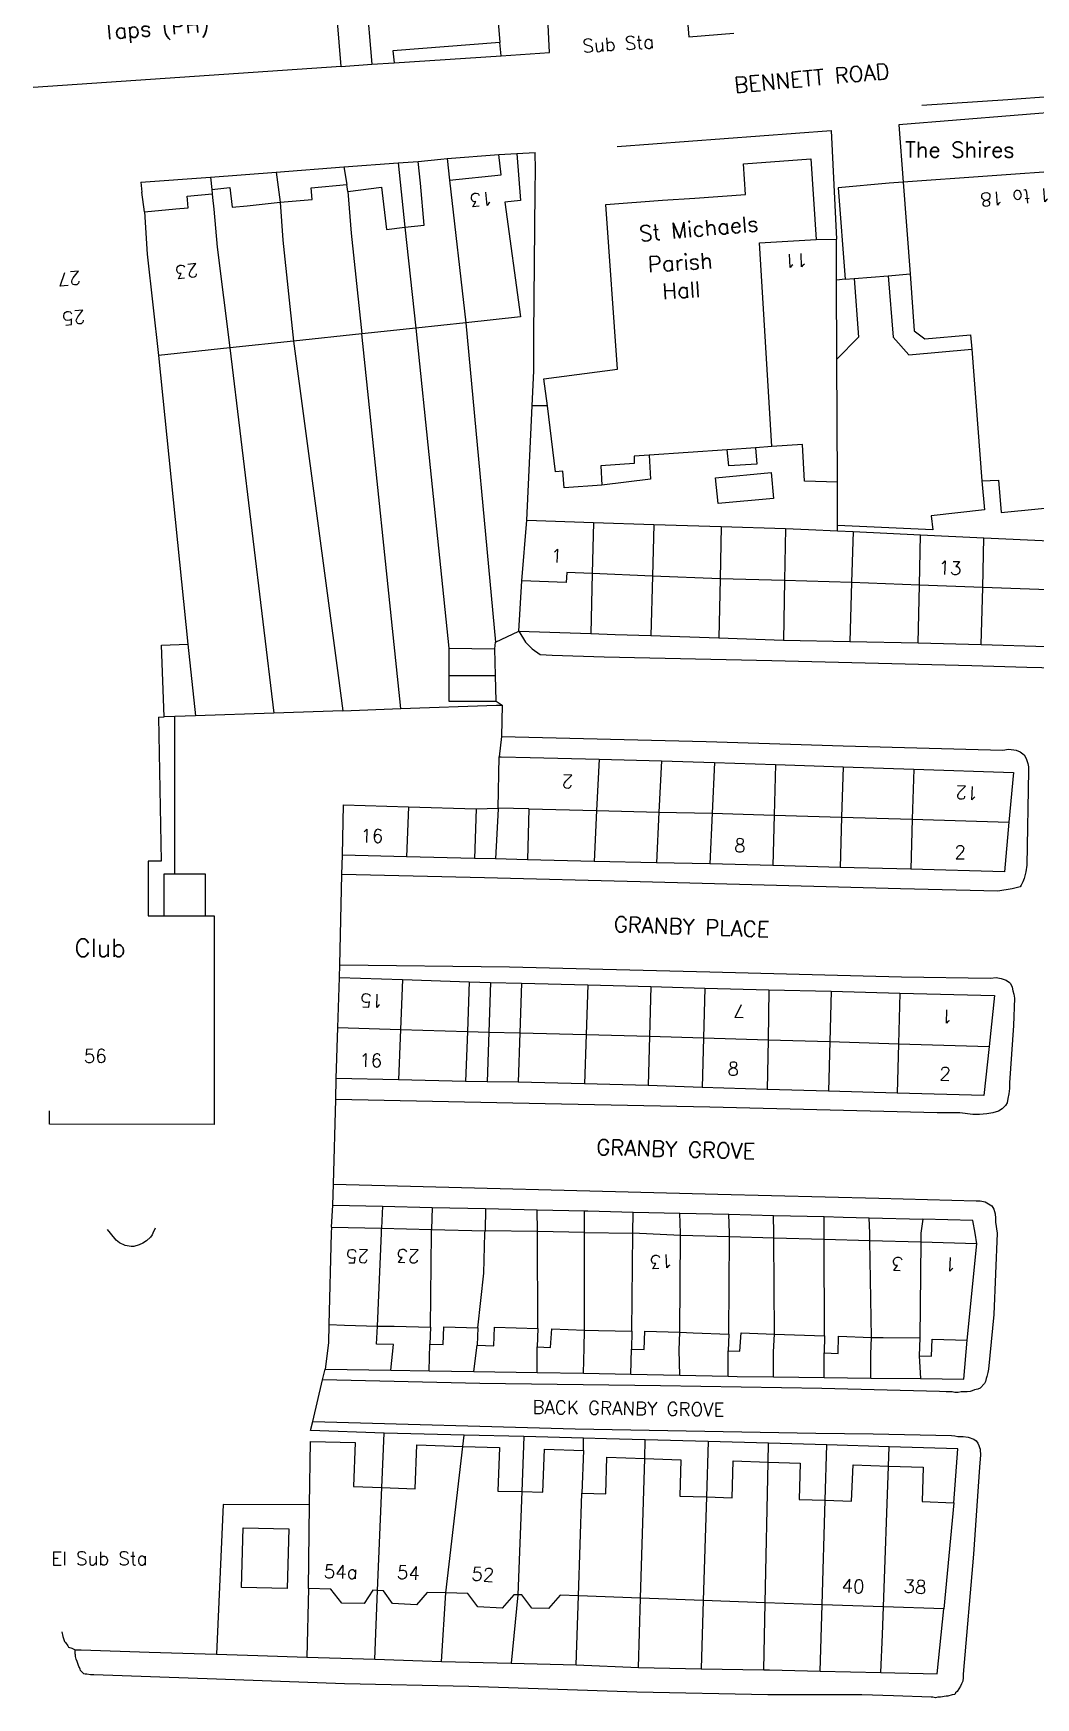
# Model space of a CAD drawing. Extents: x 427500 to 429848, y 434500 to 436505.
# Drawn here: x 427757.9 to 427847.9, y 435958.3 to 436107.7 of the extents above; entities that cross this region are included whole.
import ezdxf

# ---------------------------------------------------------------- set-up
doc = ezdxf.new("R2010")
doc.units = 0
doc.layers.add('LPTIP_Ex_Base', color=8, linetype='Continuous')
doc.styles.add('MtXpl_Romans', font='romans__.ttf')

msp = doc.modelspace()

# ---------------------------------------------------------------- linework, layer by layer
at = {"layer": 'LPTIP_Ex_Base', "color": 251, "true_color": 0x636466}
for p, q in [((427787, 436119.81), (427788.3, 436104.93)), ((427785.55, 436104.73), (427784.85, 436113.15)), ((427799.25, 436113.45), (427799.8, 436106.89)), ((427816.26, 436113.29), (427816.75, 436107.4)), ((427804.25, 436106), (427803.95, 436112.35)), ((427799.8, 436106.89), (427790.19, 436106.15)), ((427799.9, 436105.7), (427799.8, 436106.89)), ((427816.75, 436107.4), (427820.81, 436107.73)), ((427788.3, 436104.93), (427790.3, 436105.06)), ((427790.19, 436106.15), (427790.3, 436105.06)), ((427790.3, 436105.06), (427799.9, 436105.7)), ((427799.9, 436105.7), (427804.25, 436106)), ((427785.55, 436104.73), (427757.9, 436102.86)), ((427785.55, 436104.73), (427788.3, 436104.93)), ((427856.25, 436102.55), (427846.16, 436101.81)), ((427854.35, 436101), (427835.6, 436099.5)), ((427845.4, 436101.75), (427837.68, 436101.22)), ((427846.16, 436101.81), (427845.4, 436101.75)), ((427835.6, 436099.5), (427836, 436094.35)), ((427810.33, 436097.55), (427829.55, 436099)), ((427829.55, 436099), (427830, 436089.22)), ((427785.79, 436095.72), (427790.65, 436096.1)), ((427790.65, 436096.1), (427792.45, 436096.2)), ((427790.65, 436096.1), (427791.27, 436090.3)), ((427792.45, 436096.2), (427794.48, 436096.41)), ((427792.65, 436094.25), (427792.45, 436096.2)), ((427794.48, 436096.41), (427795.05, 436096.46)), ((427795.05, 436096.46), (427799.7, 436096.83)), ((427795.05, 436096.46), (427795.27, 436094.52)), ((427799.7, 436096.83), (427801.32, 436096.93)), ((427799.9, 436095), (427799.7, 436096.83)), ((427801.32, 436096.93), (427802.95, 436097)), ((427801.32, 436096.93), (427801.65, 436092.7)), ((427803, 436095.45), (427802.95, 436097)), ((427821.65, 436096), (427827.7, 436096.45)), ((427827.7, 436096.45), (427828.2, 436089.2)), ((427767.55, 436094.35), (427773.8, 436094.81)), ((427773.8, 436094.81), (427779.7, 436095.25)), ((427773.8, 436094.81), (427773.92, 436093.7)), ((427779.7, 436095.25), (427785.79, 436095.72)), ((427779.7, 436095.25), (427780.07, 436092.55)), ((427785.79, 436095.72), (427786.04, 436094.13)), ((427795.27, 436094.52), (427799.9, 436095)), ((427802.95, 436093.55), (427803, 436095.45)), ((427821.85, 436093.25), (427821.65, 436096)), ((427851.6, 436095.45), (427836, 436094.35)), ((427767.55, 436094.35), (427767.66, 436093.46)), ((427767.88, 436091.68), (427767.66, 436093.46)), ((427771.71, 436093.1), (427773.96, 436093.31)), ((427771.74, 436092.76), (427771.71, 436093.1)), ((427773.92, 436093.7), (427775.55, 436093.88)), ((427773.92, 436093.7), (427773.96, 436093.31)), ((427773.96, 436093.31), (427773.99, 436092.97)), ((427775.55, 436093.88), (427775.75, 436092.1)), ((427782.86, 436093.85), (427786.04, 436094.13)), ((427782.95, 436092.8), (427782.86, 436093.85)), ((427786.13, 436093.52), (427786.04, 436094.13)), ((427786.13, 436093.52), (427789.15, 436093.9)), ((427786.13, 436093.52), (427786.45, 436089.77)), ((427789.15, 436093.9), (427789.6, 436090.1)), ((427793, 436090.5), (427792.65, 436094.25)), ((427795.27, 436094.52), (427796.74, 436081.73)), ((427802.85, 436080.6), (427802.95, 436093.55)), ((427817.3, 436092.92), (427821.85, 436093.25)), ((427834.75, 436094.25), (427830.15, 436093.85)), ((427830.15, 436093.85), (427830.8, 436085.65)), ((427836, 436094.35), (427834.75, 436094.25)), ((427836, 436094.35), (427836.62, 436086.11)), ((427767.88, 436091.68), (427770.7, 436091.95)), ((427767.88, 436091.68), (427768.12, 436087.88)), ((427770.7, 436091.95), (427771.81, 436092.06)), ((427771.81, 436092.06), (427771.74, 436092.76)), ((427773.99, 436092.97), (427774.1, 436091.92)), ((427774.1, 436091.92), (427774.4, 436088.53)), ((427775.75, 436092.1), (427777.1, 436092.24)), ((427777.1, 436092.24), (427780.07, 436092.55)), ((427780.07, 436092.55), (427782.95, 436092.8)), ((427780.07, 436092.55), (427780.3, 436089.13)), ((427801.65, 436092.7), (427800.25, 436092.55)), ((427800.25, 436092.55), (427801.65, 436082.25)), ((427809.3, 436092.35), (427814.4, 436092.72)), ((427810.35, 436077.55), (427809.3, 436092.35)), ((427814.4, 436092.72), (427817.3, 436092.92)), ((427789.6, 436090.1), (427791.27, 436090.3)), ((427791.27, 436090.3), (427793, 436090.5)), ((427791.27, 436090.3), (427792.24, 436081.25)), ((427780.3, 436089.13), (427781.25, 436080.08)), ((427786.45, 436089.77), (427787.39, 436080.74)), ((427823.1, 436088.9), (427828.2, 436089.2)), ((427824.2, 436070.61), (427823.1, 436088.9)), ((427828.2, 436089.2), (427830, 436089.22)), ((427830.02, 436085.54), (427830, 436089.22)), ((427768.12, 436087.88), (427769.14, 436078.8)), ((427774.4, 436088.53), (427775.55, 436079.48)), ((427830.8, 436085.65), (427830.02, 436085.54)), ((427830.8, 436085.65), (427831.6, 436085.7)), ((427831.6, 436085.7), (427834.65, 436085.95)), ((427831.6, 436085.7), (427832, 436080.45)), ((427834.65, 436085.95), (427836.62, 436086.11)), ((427834.65, 436085.95), (427835.1, 436080.45)), ((427836.62, 436086.11), (427837, 436081)), ((427830.05, 436078.45), (427830.02, 436085.54)), ((427792.24, 436081.25), (427787.39, 436080.74)), ((427796.74, 436081.73), (427792.24, 436081.25)), ((427792.24, 436081.25), (427793.53, 436068.75)), ((427801.65, 436082.25), (427796.74, 436081.73)), ((427796.74, 436081.73), (427799.4, 436053.05)), ((427781.25, 436080.08), (427775.55, 436079.48)), ((427787.39, 436080.74), (427781.25, 436080.08)), ((427781.25, 436080.08), (427785.28, 436050.05)), ((427790.89, 436047.09), (427787.39, 436080.74)), ((427802.85, 436077.4), (427802.85, 436080.6)), ((427832, 436080.45), (427830.05, 436078.45)), ((427835.1, 436080.45), (427836.5, 436078.85)), ((427837, 436081), (427837.95, 436080.3)), ((427837.95, 436080.3), (427842.05, 436080.65)), ((427842.05, 436080.65), (427842.15, 436079.35)), ((427775.55, 436079.48), (427769.14, 436078.8)), ((427769.14, 436078.8), (427771.79, 436052.89)), ((427775.55, 436079.48), (427779.5, 436046.69)), ((427830.1, 436067.43), (427830.05, 436078.45)), ((427836.5, 436078.85), (427842.15, 436079.35)), ((427842.15, 436079.35), (427843.05, 436067.55)), ((427802.7, 436074.27), (427802.85, 436077.4)), ((427803.75, 436076.7), (427810.35, 436077.55)), ((427804.06, 436074.27), (427803.75, 436076.7)), ((427802.2, 436064), (427802.7, 436074.27)), ((427804.06, 436074.27), (427802.7, 436074.27)), ((427804.8, 436068.35), (427804.06, 436074.27)), ((427826.95, 436070.8), (427824.2, 436070.61)), ((427827.15, 436067.5), (427826.95, 436070.8)), ((427813.2, 436069.84), (427811.85, 436069.75)), ((427811.85, 436069.75), (427811.85, 436069.1)), ((427820.19, 436070.33), (427813.2, 436069.84)), ((427813.2, 436069.84), (427813.3, 436067.7)), ((427822.75, 436070.51), (427820.19, 436070.33)), ((427820.35, 436068.9), (427820.19, 436070.33)), ((427824.2, 436070.61), (427822.75, 436070.51)), ((427822.75, 436070.51), (427822.85, 436069.05)), ((427793.53, 436068.75), (427795.2, 436052.53)), ((427805.45, 436068.4), (427804.8, 436068.35)), ((427805.55, 436066.9), (427805.45, 436068.4)), ((427811.85, 436069.1), (427808.85, 436068.9)), ((427808.85, 436068.9), (427808.95, 436067.15)), ((427813.3, 436067.7), (427808.95, 436067.15)), ((427819.15, 436067.8), (427824.15, 436068.3)), ((427819.4, 436065.5), (427819.15, 436067.8)), ((427822.85, 436069.05), (427820.35, 436068.9)), ((427824.15, 436068.3), (427824.35, 436065.95)), ((427808.95, 436067.15), (427805.55, 436066.9)), ((427830.1, 436067.43), (427827.15, 436067.5)), ((427830.1, 436063.54), (427830.1, 436067.43)), ((427843.05, 436067.55), (427844.55, 436067.6)), ((427843.05, 436067.55), (427843.3, 436064.95)), ((427844.55, 436067.6), (427844.8, 436064.7)), ((427824.35, 436065.95), (427819.4, 436065.5)), ((427843.3, 436064.95), (427838.5, 436064.4)), ((427844.8, 436064.7), (427851.9, 436065.4)), ((427801.77, 436058.55), (427802.2, 436064)), ((427802.2, 436064), (427808.2, 436063.81)), ((427808.2, 436063.81), (427808.09, 436059.21)), ((427808.2, 436063.81), (427813.6, 436063.63)), ((427813.6, 436063.63), (427813.48, 436058.99)), ((427813.6, 436063.63), (427819.65, 436063.44)), ((427819.65, 436063.44), (427819.56, 436058.75)), ((427819.65, 436063.44), (427825.45, 436063.25)), ((427825.45, 436063.25), (427825.36, 436058.58)), ((427825.45, 436063.25), (427827.5, 436063.16)), ((427830.1, 436063.05), (427830.1, 436063.54)), ((427838.65, 436063.15), (427830.1, 436063.54)), ((427838.5, 436064.4), (427838.65, 436063.15)), ((427827.5, 436063.16), (427830.1, 436063.05)), ((427830.1, 436063.05), (427831.5, 436062.98)), ((427831.5, 436062.98), (427831.36, 436058.4)), ((427831.5, 436062.98), (427837.55, 436062.7)), ((427837.46, 436058.18), (427837.55, 436062.7)), ((427837.55, 436062.7), (427843.25, 436062.43)), ((427843.14, 436057.97), (427843.25, 436062.43)), ((427843.25, 436062.43), (427849.15, 436062.15)), ((427805.8, 436059.3), (427805.75, 436058.4)), ((427808.09, 436059.21), (427805.8, 436059.3)), ((427808.09, 436059.21), (427807.95, 436053.83)), ((427813.48, 436058.99), (427808.09, 436059.21)), ((427813.48, 436058.99), (427813.35, 436053.64)), ((427819.56, 436058.75), (427813.48, 436058.99)), ((427819.56, 436058.75), (427819.45, 436053.44)), ((427825.36, 436058.58), (427819.56, 436058.75)), ((427801.48, 436054.05), (427801.77, 436058.55)), ((427805.75, 436058.4), (427801.77, 436058.55)), ((427825.36, 436058.58), (427825.25, 436053.25)), ((427831.36, 436058.4), (427825.36, 436058.58)), ((427831.36, 436058.4), (427831.2, 436053.13)), ((427837.46, 436058.18), (427831.36, 436058.4)), ((427837.35, 436053), (427837.46, 436058.18)), ((427843.14, 436057.97), (427837.46, 436058.18)), ((427843, 436052.84), (427843.14, 436057.97)), ((427849.03, 436057.75), (427843.14, 436057.97)), ((427769.41, 436052.8), (427771.79, 436052.89)), ((427769.66, 436046.34), (427769.41, 436052.8)), ((427771.79, 436052.89), (427772.45, 436046.45)), ((427799.33, 436052.45), (427799.4, 436053.05)), ((427799.4, 436053.05), (427801.48, 436054.05)), ((427801.48, 436054.05), (427802.1, 436053.05)), ((427801.48, 436054.05), (427807.95, 436053.83)), ((427802.1, 436053.05), (427802.7, 436052.45)), ((427807.95, 436053.83), (427810.15, 436053.75)), ((427810.15, 436053.75), (427813.35, 436053.64)), ((427813.35, 436053.64), (427819.45, 436053.44)), ((427819.45, 436053.44), (427825.25, 436053.25)), ((427825.25, 436053.25), (427831.2, 436053.13)), ((427831.2, 436053.13), (427837.35, 436053)), ((427837.35, 436053), (427843, 436052.84)), ((427843, 436052.84), (427848.9, 436052.67)), ((427795.2, 436052.53), (427799.33, 436052.45)), ((427795.2, 436052.53), (427795.2, 436050.05)), ((427799.39, 436050.05), (427799.33, 436052.45)), ((427802.7, 436052.45), (427803.4, 436051.95)), ((427803.4, 436051.95), (427804.5, 436051.9)), ((427804.5, 436051.9), (427809.15, 436051.75)), ((427809.15, 436051.75), (427824.2, 436051.4)), ((427824.2, 436051.4), (427842.15, 436050.95)), ((427785.28, 436050.05), (427785.7, 436046.9)), ((427795.2, 436050.05), (427795.2, 436047.75)), ((427795.2, 436050.05), (427799.39, 436050.05)), ((427799.45, 436047.75), (427799.39, 436050.05)), ((427842.15, 436050.95), (427847.09, 436050.82)), ((427847.09, 436050.82), (427853.65, 436050.65)), ((427785.7, 436046.9), (427779.5, 436046.69)), ((427785.7, 436046.9), (427790.89, 436047.09)), ((427790.89, 436047.09), (427799.5, 436047.4)), ((427795.2, 436047.75), (427799.45, 436047.75)), ((427799.45, 436047.75), (427800, 436047.4)), ((427799.5, 436047.4), (427800, 436047.4)), ((427800, 436047.4), (427799.94, 436044.6)), ((427769.13, 436046.32), (427769.66, 436046.34)), ((427769.13, 436046.32), (427769.37, 436033.4)), ((427770.61, 436046.38), (427769.66, 436046.34)), ((427772.45, 436046.45), (427770.61, 436046.38)), ((427770.61, 436032.27), (427770.61, 436046.38)), ((427779.5, 436046.69), (427772.45, 436046.45)), ((427799.94, 436044.6), (427799.74, 436042.76)), ((427799.94, 436044.6), (427818.3, 436044.15)), ((427818.3, 436044.15), (427830.6, 436043.75)), ((427799.64, 436038.16), (427799.74, 436042.76)), ((427799.74, 436042.76), (427799.9, 436042.76)), ((427799.9, 436042.76), (427802.5, 436042.7)), ((427802.5, 436042.7), (427808.7, 436042.54)), ((427808.7, 436042.54), (427808.47, 436037.94)), ((427808.7, 436042.54), (427814.3, 436042.4)), ((427814.3, 436042.4), (427814.05, 436037.8)), ((427814.3, 436042.4), (427819.05, 436042.25)), ((427830.6, 436043.75), (427844.95, 436043.35)), ((427844.95, 436043.35), (427845.45, 436043.45)), ((427845.45, 436043.45), (427845.95, 436043.4)), ((427845.95, 436043.4), (427846.15, 436043.35)), ((427846.15, 436043.35), (427846.5, 436043.2)), ((427846.5, 436043.2), (427846.85, 436042.95)), ((427846.85, 436042.95), (427847.05, 436042.6)), ((427847.05, 436042.6), (427847.2, 436042.15)), ((427819.05, 436042.25), (427818.85, 436037.7)), ((427819.05, 436042.25), (427824.55, 436042.07)), ((427824.55, 436042.07), (427824.42, 436037.53)), ((427824.55, 436042.07), (427830.6, 436041.86)), ((427830.6, 436041.86), (427830.47, 436037.35)), ((427830.6, 436041.86), (427836.95, 436041.65)), ((427836.95, 436041.65), (427836.82, 436037.16)), ((427836.95, 436041.65), (427845.9, 436041.35)), ((427845.9, 436041.35), (427845.5, 436036.9)), ((427847.25, 436041.55), (427847.1, 436033.05)), ((427847.2, 436042.15), (427847.25, 436041.85)), ((427847.25, 436041.85), (427847.25, 436041.55)), ((427785.65, 436033.93), (427785.75, 436038.45)), ((427785.75, 436038.45), (427791.6, 436038.28)), ((427791.6, 436038.28), (427791.4, 436033.8)), ((427791.6, 436038.28), (427797.65, 436038.1)), ((427797.65, 436038.1), (427797.5, 436033.65)), ((427797.65, 436038.1), (427799.64, 436038.16)), ((427799.64, 436038.1), (427799.4, 436033.6)), ((427799.64, 436038.16), (427799.64, 436038.1)), ((427802.4, 436038.1), (427799.64, 436038.16)), ((427802.4, 436038.1), (427802.27, 436033.52)), ((427802.4, 436038.1), (427808.47, 436037.94)), ((427808.47, 436037.94), (427808.25, 436033.38)), ((427808.47, 436037.94), (427814.05, 436037.8)), ((427814.05, 436037.8), (427813.85, 436033.25)), ((427814.05, 436037.8), (427818.85, 436037.7)), ((427818.85, 436037.7), (427818.65, 436033.15)), ((427818.85, 436037.7), (427824.42, 436037.53)), ((427824.42, 436037.53), (427824.3, 436033)), ((427824.42, 436037.53), (427830.47, 436037.35)), ((427830.47, 436037.35), (427830.35, 436032.84)), ((427830.47, 436037.35), (427836.82, 436037.16)), ((427836.82, 436037.16), (427836.7, 436032.67)), ((427836.82, 436037.16), (427845.5, 436036.9)), ((427845.5, 436036.9), (427845.1, 436032.45)), ((427769.37, 436033.4), (427768.2, 436033.4)), ((427768.2, 436033.4), (427768.2, 436028.5)), ((427785.61, 436032.2), (427785.65, 436033.93)), ((427791.4, 436033.8), (427785.65, 436033.93)), ((427797.5, 436033.65), (427791.4, 436033.8)), ((427799.4, 436033.6), (427797.5, 436033.65)), ((427802.27, 436033.52), (427799.4, 436033.6)), ((427808.25, 436033.38), (427802.27, 436033.52)), ((427813.85, 436033.25), (427808.25, 436033.38)), ((427769.65, 436028.5), (427769.65, 436032.27)), ((427769.65, 436032.27), (427770.61, 436032.27)), ((427770.61, 436032.27), (427773.32, 436032.27)), ((427773.32, 436032.27), (427773.32, 436028.5)), ((427785.41, 436024.1), (427785.61, 436032.2)), ((427798.4, 436031.9), (427785.61, 436032.2)), ((427812.4, 436031.55), (427798.4, 436031.9)), ((427818.65, 436033.15), (427813.85, 436033.25)), ((427824.3, 436033), (427818.65, 436033.15)), ((427830.35, 436032.84), (427824.3, 436033)), ((427836.7, 436032.67), (427830.35, 436032.84)), ((427845.1, 436032.45), (427836.7, 436032.67)), ((427846.85, 436031.85), (427846.75, 436031.55)), ((427847, 436032.45), (427846.85, 436031.85)), ((427847.1, 436033.05), (427847, 436032.45)), ((427835.75, 436030.9), (427812.4, 436031.55)), ((427844.5, 436030.7), (427835.75, 436030.9)), ((427845.8, 436030.9), (427844.5, 436030.7)), ((427846.5, 436031.1), (427845.8, 436030.9)), ((427846.6, 436031.25), (427846.5, 436031.1)), ((427846.75, 436031.55), (427846.6, 436031.25)), ((427768.2, 436028.5), (427769.65, 436028.5)), ((427769.65, 436028.5), (427773.32, 436028.5)), ((427773.32, 436028.5), (427774.15, 436028.5)), ((427774.15, 436028.5), (427774.15, 436013.85)), ((427785.24, 436018.45), (427785.38, 436022.95)), ((427785.38, 436022.95), (427785.41, 436024.1)), ((427785.38, 436022.95), (427791.05, 436022.76)), ((427785.41, 436024.1), (427800.65, 436023.9)), ((427800.65, 436023.9), (427818.65, 436023.45)), ((427818.65, 436023.45), (427835.85, 436023)), ((427835.85, 436023), (427843.85, 436022.9)), ((427843.85, 436022.9), (427844.35, 436022.95)), ((427844.35, 436022.95), (427844.8, 436022.85)), ((427791.05, 436022.76), (427790.87, 436018.28)), ((427791.05, 436022.76), (427797.02, 436022.55)), ((427797.02, 436022.55), (427796.88, 436018.1)), ((427797.02, 436022.55), (427798.95, 436022.51)), ((427798.95, 436022.51), (427798.8, 436018.06)), ((427798.95, 436022.51), (427801.72, 436022.45)), ((427801.72, 436022.45), (427801.57, 436018)), ((427801.72, 436022.45), (427807.7, 436022.3)), ((427807.7, 436022.3), (427807.55, 436017.85)), ((427807.7, 436022.3), (427813.35, 436022.15)), ((427813.35, 436022.15), (427813.22, 436017.7)), ((427813.35, 436022.15), (427818.2, 436022)), ((427818.2, 436022), (427818.08, 436017.55)), ((427818.2, 436022), (427823.95, 436021.86)), ((427823.95, 436021.86), (427823.87, 436017.37)), ((427823.95, 436021.86), (427829.55, 436021.72)), ((427829.55, 436021.72), (427829.42, 436017.2)), ((427829.55, 436021.72), (427835.7, 436021.56)), ((427835.7, 436021.56), (427835.57, 436017.01)), ((427835.7, 436021.56), (427844.2, 436021.35)), ((427844.8, 436022.85), (427845.25, 436022.7)), ((427845.25, 436022.7), (427845.55, 436022.5)), ((427845.55, 436022.5), (427845.65, 436022.4)), ((427845.65, 436022.4), (427845.8, 436022.1)), ((427845.8, 436022.1), (427845.85, 436021.75)), ((427845.85, 436021.75), (427845.95, 436021.45)), ((427845.95, 436021.45), (427846, 436021.1)), ((427844.2, 436021.35), (427843.71, 436016.75)), ((427846, 436021.1), (427845.9, 436018.65)), ((427785.1, 436013.9), (427785.24, 436018.45)), ((427785.24, 436018.45), (427790.87, 436018.28)), ((427845.9, 436018.65), (427845.55, 436013.5)), ((427790.87, 436018.28), (427790.7, 436013.76)), ((427790.87, 436018.28), (427796.88, 436018.1)), ((427796.88, 436018.1), (427796.72, 436013.62)), ((427796.88, 436018.1), (427798.8, 436018.06)), ((427798.8, 436018.06), (427798.65, 436013.59)), ((427798.8, 436018.06), (427801.57, 436018)), ((427801.57, 436018), (427801.43, 436013.55)), ((427801.57, 436018), (427807.55, 436017.85)), ((427807.55, 436017.85), (427807.4, 436013.4)), ((427807.55, 436017.85), (427813.22, 436017.7)), ((427813.22, 436017.7), (427813.1, 436013.25)), ((427813.22, 436017.7), (427818.08, 436017.55)), ((427818.08, 436017.55), (427817.95, 436013.07)), ((427818.08, 436017.55), (427823.87, 436017.37)), ((427823.87, 436017.37), (427823.8, 436012.9)), ((427823.87, 436017.37), (427829.42, 436017.2)), ((427829.42, 436017.2), (427829.3, 436012.75)), ((427829.42, 436017.2), (427835.57, 436017.01)), ((427835.57, 436017.01), (427835.45, 436012.57)), ((427835.57, 436017.01), (427843.71, 436016.75)), ((427843.71, 436016.75), (427843.25, 436012.35)), ((427785.05, 436012), (427785.1, 436013.9)), ((427790.7, 436013.76), (427785.1, 436013.9)), ((427774.15, 436013.85), (427774.14, 436009.76)), ((427796.72, 436013.62), (427790.7, 436013.76)), ((427798.65, 436013.59), (427796.72, 436013.62)), ((427801.43, 436013.55), (427798.65, 436013.59)), ((427807.4, 436013.4), (427801.43, 436013.55)), ((427813.1, 436013.25), (427807.4, 436013.4)), ((427817.95, 436013.07), (427813.1, 436013.25)), ((427823.8, 436012.9), (427817.95, 436013.07)), ((427829.3, 436012.75), (427823.8, 436012.9)), ((427835.45, 436012.57), (427829.3, 436012.75)), ((427843.25, 436012.35), (427835.45, 436012.57)), ((427845.5, 436012.5), (427845.4, 436012.1)), ((427845.55, 436013), (427845.5, 436012.5)), ((427845.55, 436013.5), (427845.55, 436013)), ((427759.36, 436009.8), (427759.36, 436010.98)), ((427784.85, 436004.4), (427785.05, 436012)), ((427803.85, 436011.6), (427785.05, 436012)), ((427818.65, 436011.3), (427803.85, 436011.6)), ((427839.05, 436010.8), (427818.65, 436011.3)), ((427844.55, 436010.95), (427844.05, 436010.8)), ((427844.9, 436011.15), (427844.55, 436010.95)), ((427845.2, 436011.45), (427844.9, 436011.15)), ((427845.35, 436011.7), (427845.2, 436011.45)), ((427845.4, 436012.1), (427845.35, 436011.7)), ((427774.14, 436009.76), (427759.36, 436009.8)), ((427841.1, 436010.8), (427839.05, 436010.8)), ((427842.25, 436010.65), (427841.1, 436010.8)), ((427842.85, 436010.65), (427842.25, 436010.65)), ((427843.5, 436010.7), (427842.85, 436010.65)), ((427844.05, 436010.8), (427843.5, 436010.7)), ((427784.8, 436002.52), (427784.85, 436004.4)), ((427784.85, 436004.4), (427819.35, 436003.5)), ((427819.35, 436003.5), (427833.8, 436003.15)), ((427784.67, 436000.55), (427784.8, 436002.52)), ((427784.8, 436002.52), (427789.25, 436002.42)), ((427789.25, 436002.42), (427789.17, 436000.44)), ((427789.25, 436002.42), (427793.7, 436002.32)), ((427793.7, 436002.32), (427793.66, 436000.34)), ((427793.7, 436002.32), (427798.5, 436002.21)), ((427798.5, 436002.21), (427798.46, 436000.22)), ((427798.5, 436002.21), (427803.15, 436002.1)), ((427803.15, 436002.1), (427807.4, 436002.01)), ((427803.16, 436000.15), (427803.15, 436002.1)), ((427807.4, 436000.07), (427807.4, 436002.01)), ((427807.4, 436002.01), (427807.7, 436002)), ((427807.7, 436002), (427811.75, 436001.9)), ((427833.8, 436003.15), (427842.55, 436002.9)), ((427842.55, 436002.9), (427842.9, 436002.9)), ((427842.9, 436002.9), (427843.35, 436002.8)), ((427843.35, 436002.8), (427843.65, 436002.65)), ((427843.65, 436002.65), (427843.95, 436002.45)), ((427843.95, 436002.45), (427844.15, 436002.15)), ((427844.15, 436002.15), (427844.25, 436001.75)), ((427768.85, 436000.45), (427768.63, 436000)), ((427784.67, 436000.55), (427784.65, 436000)), ((427784.67, 436000.55), (427789.17, 436000.44)), ((427811.73, 436000), (427811.75, 436001.9)), ((427811.75, 436001.9), (427815.95, 436001.8)), ((427816, 436000), (427815.95, 436001.8)), ((427815.95, 436001.8), (427820.35, 436001.7)), ((427820.4, 436000), (427820.35, 436001.7)), ((427820.35, 436001.7), (427824.35, 436001.6)), ((427824.4, 436000), (427824.35, 436001.6)), ((427824.35, 436001.6), (427828.9, 436001.49)), ((427828.9, 436001.49), (427830.6, 436001.45)), ((427828.9, 436000), (427828.9, 436001.49)), ((427830.6, 436001.45), (427832.94, 436001.39)), ((427832.94, 436001.39), (427837.77, 436001.27)), ((427833, 436000), (427832.94, 436001.39)), ((427837.77, 436001.27), (427837.6, 436000)), ((427842.25, 436001.15), (427837.77, 436001.27)), ((427842.45, 436000), (427842.25, 436001.15)), ((427844.25, 436001.75), (427844.3, 436001.35)), ((427844.3, 436001.35), (427844.3, 436001)), ((427844.3, 436001), (427844.45, 436000)), ((427764.82, 436000), (427764.55, 436000.33)), ((427765.34, 435999.37), (427764.82, 436000)), ((427765.64, 435999.14), (427765.34, 435999.37)), ((427766.14, 435998.88), (427765.64, 435999.14)), ((427767.73, 435999.09), (427767.42, 435998.94)), ((427768.05, 435999.3), (427767.73, 435999.09)), ((427768.42, 435999.65), (427768.05, 435999.3)), ((427768.56, 435999.84), (427768.42, 435999.65)), ((427768.63, 436000), (427768.56, 435999.84)), ((427784.65, 436000), (427784.44, 435991.8)), ((427788.8, 435991.65), (427789.15, 436000)), ((427789.15, 436000), (427789.17, 436000.44)), ((427789.17, 436000.44), (427793.66, 436000.34)), ((427793.55, 435991.55), (427793.65, 436000)), ((427793.65, 436000), (427793.66, 436000.34)), ((427793.66, 436000.34), (427798.46, 436000.22)), ((427798.35, 435996.4), (427798.45, 436000)), ((427798.45, 436000), (427798.46, 436000.22)), ((427803.16, 436000.15), (427798.46, 436000.22)), ((427803.16, 436000), (427803.16, 436000.15)), ((427807.4, 436000.07), (427803.16, 436000.15)), ((427803.2, 435991.45), (427803.16, 436000)), ((427807.4, 436000.07), (427811.73, 436000)), ((427807.4, 436000), (427807.4, 436000.07)), ((427807.4, 435991.3), (427807.4, 436000)), ((427811.65, 435991.2), (427811.73, 436000)), ((427816, 435999.78), (427811.73, 436000)), ((427815.95, 435991.1), (427816, 435999.78)), ((427816, 435999.78), (427816, 436000)), ((427820.4, 435999.66), (427816, 435999.78)), ((427820.35, 435990.95), (427820.4, 435999.66)), ((427820.4, 435999.66), (427820.4, 436000)), ((427824.4, 435999.55), (427820.4, 435999.66)), ((427824.4, 435999.55), (427824.4, 436000)), ((427824.45, 435990.95), (427824.4, 435999.55)), ((427828.9, 435999.43), (427824.4, 435999.55)), ((427828.9, 435999.43), (427828.9, 436000)), ((427828.95, 435990.8), (427828.9, 435999.43)), ((427833.01, 435999.31), (427828.9, 435999.43)), ((427833.01, 435999.31), (427833, 436000)), ((427837.59, 435999.19), (427833.01, 435999.31)), ((427833.15, 435990.65), (427833.01, 435999.31)), ((427837.59, 435999.19), (427837.5, 435990.6)), ((427837.6, 436000), (427837.59, 435999.19)), ((427842.6, 435999.05), (427837.59, 435999.19)), ((427841.75, 435990.4), (427842.6, 435999.05)), ((427842.6, 435999.05), (427842.45, 436000)), ((427844.45, 436000), (427844.15, 435992.7)), ((427766.7, 435998.8), (427766.14, 435998.88)), ((427766.93, 435998.82), (427766.7, 435998.8)), ((427767.42, 435998.94), (427766.93, 435998.82)), ((427797.8, 435991.5), (427798.35, 435996.4)), ((427784.44, 435991.8), (427784.4, 435990.15)), ((427784.44, 435991.8), (427785.85, 435991.75)), ((427785.85, 435991.75), (427788.8, 435991.65)), ((427788.7, 435990.05), (427788.8, 435991.65)), ((427788.8, 435991.65), (427790.3, 435991.65)), ((427790.3, 435991.65), (427793.55, 435991.55)), ((427793.55, 435991.55), (427793.5, 435990.05)), ((427794.7, 435990), (427794.75, 435991.6)), ((427794.75, 435991.6), (427797.8, 435991.5)), ((427797.8, 435991.5), (427797.75, 435989.95)), ((427799.25, 435989.9), (427799.3, 435991.55)), ((427799.3, 435991.55), (427803.2, 435991.45)), ((427844.15, 435992.7), (427843.65, 435987.8)), ((427784.4, 435990.15), (427784.1, 435987.8)), ((427790.25, 435990), (427788.7, 435990.05)), ((427790, 435987.7), (427790.25, 435990)), ((427793.45, 435987.65), (427793.5, 435990.05)), ((427793.5, 435990.05), (427794.7, 435990)), ((427803.2, 435991.45), (427803.15, 435989.8)), ((427804.35, 435989.75), (427804.45, 435991.4)), ((427804.45, 435991.4), (427807.4, 435991.3)), ((427807.35, 435989.7), (427807.4, 435991.3)), ((427807.4, 435991.3), (427808.65, 435991.27)), ((427808.65, 435991.27), (427811.65, 435991.2)), ((427811.65, 435991.2), (427811.6, 435989.6)), ((427812.75, 435989.55), (427812.8, 435991.2)), ((427812.8, 435991.2), (427815.95, 435991.1)), ((427815.9, 435989.5), (427815.95, 435991.1)), ((427815.95, 435991.1), (427817.15, 435991.06)), ((427817.15, 435991.06), (427820.35, 435990.95)), ((427820.35, 435990.95), (427820.3, 435989.45)), ((427821.35, 435989.4), (427821.45, 435991.05)), ((427821.45, 435991.05), (427824.45, 435990.95)), ((427824.35, 435989.35), (427824.45, 435990.95)), ((427824.45, 435990.95), (427828.95, 435990.8)), ((427828.95, 435990.8), (427828.9, 435989.25)), ((427830.15, 435989.2), (427830.2, 435990.75)), ((427830.2, 435990.75), (427833.15, 435990.65)), ((427833.1, 435989.15), (427833.15, 435990.65)), ((427833.15, 435990.65), (427834.2, 435990.64)), ((427834.2, 435990.64), (427837.5, 435990.6)), ((427837.5, 435990.6), (427837.45, 435989)), ((427838.55, 435988.95), (427838.6, 435990.5)), ((427838.6, 435990.5), (427841.75, 435990.4)), ((427841.45, 435986.9), (427841.75, 435990.4)), ((427797.45, 435987.59), (427797.75, 435989.95)), ((427797.75, 435989.95), (427799.25, 435989.9)), ((427803.15, 435989.8), (427804.35, 435989.75)), ((427803.15, 435987.5), (427803.15, 435989.8)), ((427807.3, 435987.42), (427807.35, 435989.7)), ((427811.55, 435987.34), (427811.6, 435989.6)), ((427811.6, 435989.6), (427812.75, 435989.55)), ((427815.95, 435987.25), (427815.9, 435989.5)), ((427820.3, 435989.45), (427821.35, 435989.4)), ((427820.3, 435987.17), (427820.3, 435989.45)), ((427824.35, 435987.11), (427824.35, 435989.35)), ((427828.9, 435987.05), (427828.9, 435989.25)), ((427828.9, 435989.25), (427830.15, 435989.2)), ((427833.1, 435987), (427833.1, 435989.15)), ((427837.45, 435989), (427838.55, 435988.95)), ((427837.45, 435989), (427837.55, 435986.95)), ((427783.88, 435986.85), (427784.1, 435987.8)), ((427784.1, 435987.8), (427790, 435987.7)), ((427790, 435987.7), (427793.45, 435987.65)), ((427793.45, 435987.65), (427797.45, 435987.59)), ((427797.45, 435987.59), (427803.15, 435987.5)), ((427803.15, 435987.5), (427807.3, 435987.42)), ((427807.3, 435987.42), (427811.55, 435987.34)), ((427811.55, 435987.34), (427815.95, 435987.25)), ((427815.95, 435987.25), (427820.3, 435987.17)), ((427820.3, 435987.17), (427821.1, 435987.15)), ((427821.1, 435987.15), (427824.35, 435987.11)), ((427824.35, 435987.11), (427828.9, 435987.05)), ((427828.9, 435987.05), (427833.1, 435987)), ((427833.1, 435987), (427837.55, 435986.95)), ((427843.5, 435987.15), (427843.45, 435986.95)), ((427843.6, 435987.5), (427843.5, 435987.15)), ((427843.65, 435987.8), (427843.6, 435987.5)), ((427782.99, 435983.11), (427783.88, 435986.85)), ((427798, 435986.5), (427783.88, 435986.85)), ((427814.2, 435986.3), (427798, 435986.5)), ((427828.7, 435986.05), (427814.2, 435986.3)), ((427839.25, 435985.8), (427828.7, 435986.05)), ((427837.55, 435986.95), (427841.45, 435986.9)), ((427839.85, 435985.75), (427839.25, 435985.8)), ((427840.4, 435985.75), (427839.85, 435985.75)), ((427840.65, 435985.7), (427840.4, 435985.75)), ((427840.95, 435985.7), (427840.65, 435985.7)), ((427841.2, 435985.75), (427840.95, 435985.7)), ((427841.75, 435985.75), (427841.2, 435985.75)), ((427842, 435985.8), (427841.75, 435985.75)), ((427842.2, 435985.85), (427842, 435985.8)), ((427842.4, 435985.95), (427842.2, 435985.85)), ((427842.7, 435986), (427842.4, 435985.95)), ((427842.9, 435986.1), (427842.7, 435986)), ((427843.3, 435986.5), (427842.9, 435986.1)), ((427843.4, 435986.7), (427843.3, 435986.5)), ((427843.45, 435986.95), (427843.4, 435986.7)), ((427782.8, 435982.3), (427782.99, 435983.11)), ((427782.99, 435983.11), (427806.55, 435982.45)), ((427782.71, 435975.6), (427782.8, 435981.3)), ((427789.4, 435982.05), (427782.8, 435982.3)), ((427782.8, 435981.3), (427786.8, 435981.2)), ((427786.8, 435981.2), (427786.65, 435977.25)), ((427789.2, 435977.16), (427789.4, 435982.05)), ((427796.6, 435981.87), (427789.4, 435982.05)), ((427796.48, 435980.86), (427796.6, 435981.87)), ((427801.95, 435981.74), (427796.6, 435981.87)), ((427801.95, 435981.74), (427801.76, 435976.8)), ((427807.3, 435981.6), (427801.95, 435981.74)), ((427806.55, 435982.45), (427828.15, 435982.05)), ((427807.3, 435980.5), (427807.3, 435981.6)), ((427809.35, 435981.55), (427807.3, 435981.6)), ((427812.85, 435981.45), (427809.35, 435981.55)), ((427812.8, 435979.77), (427812.85, 435981.45)), ((427818.5, 435981.3), (427812.85, 435981.45)), ((427818.5, 435981.3), (427818.34, 435976.32)), ((427823.9, 435981.15), (427818.5, 435981.3)), ((427823.87, 435979.45), (427823.9, 435981.15)), ((427829.15, 435981), (427823.9, 435981.15)), ((427828.15, 435982.05), (427833.3, 435982)), ((427833.3, 435982), (427840.35, 435981.85)), ((427840.35, 435981.85), (427840.65, 435981.8)), ((427840.65, 435981.8), (427840.9, 435981.75)), ((427840.9, 435981.75), (427841.4, 435981.75)), ((427841.4, 435981.75), (427841.85, 435981.7)), ((427841.85, 435981.7), (427842.35, 435981.5)), ((427842.35, 435981.5), (427842.55, 435981.35)), ((427842.55, 435981.35), (427842.7, 435981.15)), ((427842.7, 435981.15), (427842.8, 435980.95)), ((427792.2, 435977.05), (427792.35, 435981)), ((427792.35, 435981), (427796.48, 435980.86)), ((427794.95, 435967.7), (427796.48, 435980.86)), ((427796.48, 435980.86), (427799.75, 435980.75)), ((427799.75, 435980.75), (427799.6, 435976.85)), ((427803.65, 435976.75), (427803.8, 435980.6)), ((427803.8, 435980.6), (427807.3, 435980.5)), ((427807.3, 435980.5), (427807.15, 435976.65)), ((427809.3, 435976.6), (427809.4, 435979.9)), ((427809.4, 435979.9), (427812.8, 435979.77)), ((427812.43, 435967.24), (427812.8, 435979.77)), ((427812.8, 435979.77), (427816.05, 435979.65)), ((427816.05, 435979.65), (427815.95, 435976.4)), ((427820.65, 435976.25), (427820.75, 435979.55)), ((427820.75, 435979.55), (427823.87, 435979.45)), ((427829, 435976.02), (427829.15, 435981)), ((427834.75, 435980.83), (427829.15, 435981)), ((427834.69, 435979.1), (427834.75, 435980.83)), ((427840.9, 435980.65), (427834.75, 435980.83)), ((427840.55, 435975.8), (427840.9, 435980.65)), ((427842.8, 435980.95), (427842.85, 435980.75)), ((427842.85, 435980.75), (427842.9, 435980.6)), ((427842.95, 435980.1), (427842.85, 435979)), ((427842.9, 435980.6), (427842.9, 435980.4)), ((427842.9, 435980.4), (427842.95, 435980.25)), ((427842.95, 435980.25), (427842.95, 435980.1)), ((427823.62, 435966.83), (427823.87, 435979.45)), ((427823.87, 435979.45), (427826.75, 435979.35)), ((427826.75, 435979.35), (427826.65, 435976.1)), ((427831.35, 435975.95), (427831.5, 435979.2)), ((427831.5, 435979.2), (427834.69, 435979.1)), ((427834.22, 435966.45), (427834.69, 435979.1)), ((427834.69, 435979.1), (427837.8, 435979)), ((427837.8, 435979), (427837.7, 435975.9)), ((427842.85, 435979), (427842.3, 435971.2)), ((427786.65, 435977.25), (427789.2, 435977.16)), ((427788.81, 435967.93), (427789.2, 435977.16)), ((427789.2, 435977.16), (427792.2, 435977.05)), ((427799.6, 435976.85), (427801.76, 435976.8)), ((427801.76, 435976.8), (427801.4, 435967.55)), ((427801.76, 435976.8), (427803.65, 435976.75)), ((427806.85, 435967.44), (427807.15, 435976.65)), ((427807.15, 435976.65), (427809.3, 435976.6)), ((427774.95, 435975.65), (427774.35, 435962.21)), ((427782.71, 435975.6), (427774.95, 435975.65)), ((427782.6, 435968.1), (427782.71, 435975.6)), ((427815.95, 435976.4), (427818.34, 435976.32)), ((427818.34, 435976.32), (427818.04, 435967.03)), ((427818.34, 435976.32), (427820.65, 435976.25)), ((427826.65, 435976.1), (427829, 435976.02)), ((427828.72, 435966.65), (427829, 435976.02)), ((427829, 435976.02), (427831.35, 435975.95)), ((427837.7, 435975.9), (427840.55, 435975.8)), ((427840.55, 435975.8), (427839.65, 435966.28)), ((427776.6, 435968.2), (427776.75, 435973.55)), ((427776.75, 435973.55), (427780.85, 435973.45)), ((427780.85, 435973.45), (427780.7, 435968.1)), ((427842.3, 435971.2), (427841.4, 435960.4)), ((427780.7, 435968.1), (427776.6, 435968.2)), ((427782.6, 435968.1), (427782.45, 435961.95)), ((427784.6, 435968.05), (427782.6, 435968.1)), ((427785.6, 435966.8), (427784.6, 435968.05)), ((427788.4, 435967.95), (427787.6, 435966.75)), ((427788.81, 435967.93), (427788.4, 435967.95)), ((427788.55, 435961.75), (427788.81, 435967.93)), ((427789.35, 435967.9), (427788.81, 435967.93)), ((427790.15, 435966.75), (427789.35, 435967.9)), ((427793.25, 435967.75), (427792.3, 435966.65)), ((427794.95, 435967.7), (427793.25, 435967.75)), ((427794.55, 435961.56), (427794.95, 435967.7)), ((427796.9, 435967.65), (427794.95, 435967.7)), ((427797.8, 435966.45), (427796.9, 435967.65)), ((427787.6, 435966.75), (427785.6, 435966.8)), ((427792.3, 435966.65), (427790.15, 435966.75)), ((427800, 435966.35), (427797.8, 435966.45)), ((427801.05, 435967.55), (427800, 435966.35)), ((427801.4, 435967.55), (427800.8, 435961.4)), ((427801.4, 435967.55), (427801.05, 435967.55)), ((427801.75, 435967.55), (427801.4, 435967.55)), ((427802.65, 435966.35), (427801.75, 435967.55)), ((427804.15, 435966.3), (427802.65, 435966.35)), ((427805.2, 435967.5), (427804.15, 435966.3)), ((427806.85, 435967.44), (427805.2, 435967.5)), ((427806.65, 435961.25), (427806.85, 435967.44)), ((427812.43, 435967.24), (427806.85, 435967.44)), ((427812.25, 435961), (427812.43, 435967.24)), ((427818.04, 435967.03), (427812.43, 435967.24)), ((427818.04, 435967.03), (427817.85, 435960.9)), ((427823.62, 435966.83), (427818.04, 435967.03)), ((427823.5, 435960.81), (427823.62, 435966.83)), ((427828.72, 435966.65), (427823.62, 435966.83)), ((427828.55, 435960.69), (427828.72, 435966.65)), ((427834.22, 435966.45), (427828.72, 435966.65)), ((427834.13, 435963.97), (427834.22, 435966.45)), ((427839.65, 435966.28), (427834.22, 435966.45)), ((427839.05, 435960.45), (427839.65, 435966.28)), ((427760.45, 435964.2), (427760.55, 435963.8)), ((427760.55, 435963.8), (427760.7, 435963.35)), ((427760.7, 435963.35), (427760.8, 435963.25)), ((427760.8, 435963.25), (427761, 435962.95)), ((427834, 435960.57), (427834.13, 435963.97)), ((427761, 435962.95), (427761.05, 435962.85)), ((427761.05, 435962.85), (427761.35, 435962.75)), ((427761.35, 435962.75), (427761.65, 435962.6)), ((427761.65, 435962.25), (427761.65, 435962.6)), ((427761.65, 435962.6), (427762.2, 435962.6)), ((427761.7, 435962.15), (427761.65, 435962.25)), ((427761.7, 435962), (427761.7, 435962.15)), ((427761.75, 435961.75), (427761.7, 435962)), ((427761.85, 435961.55), (427761.75, 435961.75)), ((427762.2, 435962.6), (427768.3, 435962.4)), ((427768.3, 435962.4), (427774.35, 435962.21)), ((427774.35, 435962.21), (427778.05, 435962.1)), ((427778.05, 435962.1), (427782.45, 435961.95)), ((427782.45, 435961.95), (427788.55, 435961.75)), ((427788.55, 435961.75), (427792.85, 435961.6)), ((427792.85, 435961.6), (427794.55, 435961.56)), ((427762, 435961.1), (427761.85, 435961.55)), ((427762.05, 435961), (427762, 435961.1)), ((427762.1, 435960.85), (427762.05, 435961)), ((427762.15, 435960.75), (427762.1, 435960.85)), ((427762.45, 435960.45), (427762.15, 435960.75)), ((427762.55, 435960.4), (427762.45, 435960.45)), ((427762.7, 435960.4), (427762.55, 435960.4)), ((427763.05, 435960.35), (427762.7, 435960.4)), ((427763.35, 435960.35), (427763.05, 435960.35)), ((427774.35, 435959.95), (427763.35, 435960.35)), ((427794.55, 435961.56), (427800.8, 435961.4)), ((427800.8, 435961.4), (427806.65, 435961.25)), ((427806.65, 435961.25), (427812.25, 435961)), ((427812.25, 435961), (427817.85, 435960.9)), ((427817.85, 435960.9), (427823.5, 435960.81)), ((427823.5, 435960.81), (427824, 435960.8)), ((427824, 435960.8), (427828.55, 435960.69)), ((427828.55, 435960.69), (427834, 435960.57)), ((427834, 435960.57), (427839.05, 435960.45)), ((427841.4, 435960.1), (427841.35, 435959.8)), ((427841.4, 435960.4), (427841.4, 435960.1)), ((427785.85, 435959.55), (427774.35, 435959.95)), ((427797, 435959.3), (427785.85, 435959.55)), ((427812.1, 435958.8), (427797, 435959.3)), ((427823.85, 435958.55), (427812.1, 435958.8)), ((427840.7, 435958.75), (427840.65, 435958.6)), ((427840.85, 435958.85), (427840.7, 435958.75)), ((427841.15, 435959.35), (427840.85, 435958.85)), ((427841.25, 435959.55), (427841.15, 435959.35)), ((427841.35, 435959.8), (427841.25, 435959.55)), ((427832.3, 435958.55), (427823.85, 435958.55)), ((427835.12, 435958.46), (427832.3, 435958.55)), ((427838.5, 435958.35), (427835.12, 435958.46)), ((427838.65, 435958.35), (427838.5, 435958.35)), ((427838.9, 435958.3), (427838.65, 435958.35)), ((427839.1, 435958.35), (427838.9, 435958.3)), ((427839.35, 435958.35), (427839.1, 435958.35)), ((427839.85, 435958.45), (427839.35, 435958.35)), ((427840, 435958.45), (427839.85, 435958.45)), ((427840.4, 435958.55), (427840, 435958.45)), ((427840.65, 435958.6), (427840.4, 435958.55))]:
    msp.add_line(p, q, dxfattribs=at)

# ---------------------------------------------------------------- texts
at = {"layer": 'LPTIP_Ex_Base', "color": 251, "true_color": 0x636466, "style": 'MtXpl_Romans'}
for s, height, rotation, p in [('Taps (PH)', 1.4, 4.4, (427764.29, 436107.14)), ('Sub Sta', 1.2, 3.7, (427807.24, 436105.97)), ('BENNETT ROAD', 1.4, 5.3, (427820.91, 436102.35)), ('13', 1.2, 185.8, (427799.09, 436093.51)), ('1 to 18', 1.2, 184, (427849.2, 436093.81)), ('St Michaels', 1.4, 5, (427812.36, 436089.02)), ('Parish', 1.4, 3.6, (427813.12, 436086.26)), ('11', 1.2, 182.3, (427827.4, 436087.96)), ('27', 1.2, 185.4, (427762.1, 436086.38)), ('23', 1.2, 186, (427772.64, 436087.06)), ('Hall', 1.4, 3.6, (427814.43, 436083.84)), ('25', 1.2, 185.4, (427762.5, 436082.88)), ('1', 1.2, 358, (427804.35, 436060.22)), ('13', 1.2, 357.4, (427839.16, 436059.17)), ('2', 1.2, 177.3, (427806.41, 436041.11)), ('12', 1.2, 177.7, (427842.79, 436040.09)), ('16', 1.2, 358.4, (427787.26, 436035.1)), ('8', 1.2, 358.2, (427820.82, 436034.23)), ('2', 1.2, 358.9, (427840.59, 436033.62)), ('GRANBY PLACE', 1.4, 358, (427810, 436027.05)), ('15', 1.2, 178, (427789.34, 436021.45)), ('7', 1.2, 177.8, (427821.84, 436020.52)), ('1', 1.2, 177.7, (427840.5, 436020.03)), ('56', 1.2, 0.4, (427762.44, 436015.3)), ('16', 1.2, 359.2, (427787.16, 436014.93)), ('8', 1.2, 358.1, (427820.22, 436014.18)), ('2', 1.2, 358.2, (427839.24, 436013.73)), ('GRANBY GROVE', 1.4, 358.5, (427808.44, 436007.03)), ('25', 1.2, 178.7, (427788.05, 435998.51)), ('23', 1.2, 177.5, (427792.6, 435998.49)), ('13', 1.2, 183.3, (427815.29, 435998.11)), ('3', 1.2, 177.7, (427836.03, 435997.82)), ('1', 1.2, 178.5, (427840.8, 435997.79)), ('BACK GRANBY GROVE', 1.2, 359.2, (427802.71, 435983.8)), ('54a', 1.2, 358.5, (427783.97, 435969.05)), ('54', 1.2, 356.6, (427790.52, 435968.98)), ('52', 1.2, 356.5, (427797.2, 435968.83)), ('40', 1.2, 357.1, (427830.45, 435967.77)), ('38', 1.2, 356.1, (427836, 435967.74))]:
    msp.add_text(s, height=height, rotation=rotation, dxfattribs=at).set_placement(p)
for s, height, p in [('The Shires', 1.4, (427836.17, 436096.56)), ('Club', 1.6, (427761.61, 436024.81)), ('El Sub Sta', 1.2, (427759.52, 435970.21))]:
    msp.add_text(s, height=height, dxfattribs=at).set_placement(p)

doc.saveas('drawing.dxf')
